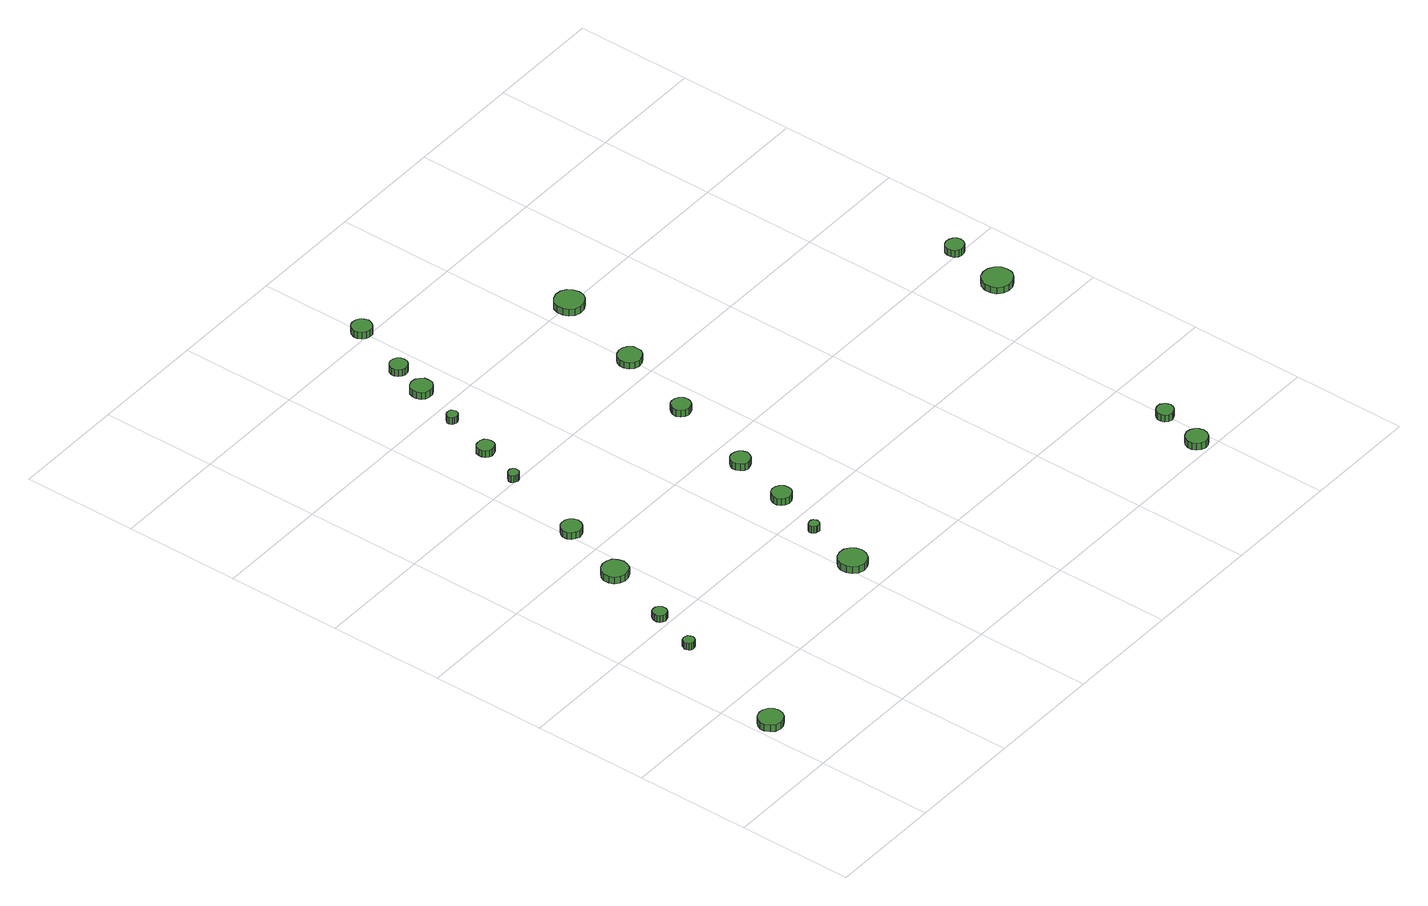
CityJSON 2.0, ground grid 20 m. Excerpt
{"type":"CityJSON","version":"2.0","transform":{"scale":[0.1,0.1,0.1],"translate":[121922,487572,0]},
"CityObjects":{
"tree1":{"type":"SolitaryVegetationObject","attributes":{"function":"something"},"geometry":[{"type":"MultiSurface","lod":"1","boundaries":[[[0,1,2,3,4,5,6,7,8,9,10,11,12,13,14]],[[15,16,17,18,19,20,21,22,23,24,25,26,27,28,29]],[[0,29,28,1]],[[1,28,27,2]],[[2,27,26,3]],[[3,26,25,4]],[[4,25,24,5]],[[5,24,23,6]],[[6,23,22,7]],[[7,22,21,8]],[[8,21,20,9]],[[9,20,19,10]],[[10,19,18,11]],[[11,18,17,12]],[[12,17,16,13]],[[13,16,15,14]],[[14,15,29,0]]]}]},
"tree2":{"type":"SolitaryVegetationObject","attributes":{"function":"something"},"geometry":[{"type":"MultiSurface","lod":"1","boundaries":[[[30,31,32,33,34,35,36,37,38,39,40,41,42,43,44]],[[45,46,47,48,49,50,51,52,53,54,55,56,57,58,59]],[[30,59,58,31]],[[31,58,57,32]],[[32,57,56,33]],[[33,56,55,34]],[[34,55,54,35]],[[35,54,53,36]],[[36,53,52,37]],[[37,52,51,38]],[[38,51,50,39]],[[39,50,49,40]],[[40,49,48,41]],[[41,48,47,42]],[[42,47,46,43]],[[43,46,45,44]],[[44,45,59,30]]]}]},
"tree3":{"type":"SolitaryVegetationObject","attributes":{"function":"something"},"geometry":[{"type":"MultiSurface","lod":"1","boundaries":[[[60,61,62,63,64,65,66,67,68,69,70,71,72,73,74]],[[75,76,77,78,79,80,81,82,83,84,85,86,87,88,89]],[[60,89,88,61]],[[61,88,87,62]],[[62,87,86,63]],[[63,86,85,64]],[[64,85,84,65]],[[65,84,83,66]],[[66,83,82,67]],[[67,82,81,68]],[[68,81,80,69]],[[69,80,79,70]],[[70,79,78,71]],[[71,78,77,72]],[[72,77,76,73]],[[73,76,75,74]],[[74,75,89,60]]]}]},
"tree4":{"type":"SolitaryVegetationObject","attributes":{"function":"something"},"geometry":[{"type":"MultiSurface","lod":"1","boundaries":[[[90,91,92,93,94,95,96,97,98,99,100,101,102,103,104]],[[105,106,107,108,109,110,111,112,113,114,115,116,117,118,119]],[[90,119,118,91]],[[91,118,117,92]],[[92,117,116,93]],[[93,116,115,94]],[[94,115,114,95]],[[95,114,113,96]],[[96,113,112,97]],[[97,112,111,98]],[[98,111,110,99]],[[99,110,109,100]],[[100,109,108,101]],[[101,108,107,102]],[[102,107,106,103]],[[103,106,105,104]],[[104,105,119,90]]]}]},
"tree5":{"type":"SolitaryVegetationObject","attributes":{"function":"something"},"geometry":[{"type":"MultiSurface","lod":"1","boundaries":[[[120,121,122,123,124,125,126,127,128,129,130,131,132,133,134]],[[135,136,137,138,139,140,141,142,143,144,145,146,147,148,149]],[[120,149,148,121]],[[121,148,147,122]],[[122,147,146,123]],[[123,146,145,124]],[[124,145,144,125]],[[125,144,143,126]],[[126,143,142,127]],[[127,142,141,128]],[[128,141,140,129]],[[129,140,139,130]],[[130,139,138,131]],[[131,138,137,132]],[[132,137,136,133]],[[133,136,135,134]],[[134,135,149,120]]]}]},
"tree6":{"type":"SolitaryVegetationObject","attributes":{"function":"something"},"geometry":[{"type":"MultiSurface","lod":"1","boundaries":[[[150,151,152,153,154,155,156,157,158,159,160,161,162,163,164]],[[165,166,167,168,169,170,171,172,173,174,175,176,177,178,179]],[[150,179,178,151]],[[151,178,177,152]],[[152,177,176,153]],[[153,176,175,154]],[[154,175,174,155]],[[155,174,173,156]],[[156,173,172,157]],[[157,172,171,158]],[[158,171,170,159]],[[159,170,169,160]],[[160,169,168,161]],[[161,168,167,162]],[[162,167,166,163]],[[163,166,165,164]],[[164,165,179,150]]]}]},
"tree7":{"type":"SolitaryVegetationObject","attributes":{"function":"something"},"geometry":[{"type":"MultiSurface","lod":"1","boundaries":[[[180,181,182,183,184,185,186,187,188,189,190,191,192,193,194]],[[195,196,197,198,199,200,201,202,203,204,205,206,207,208,209]],[[180,209,208,181]],[[181,208,207,182]],[[182,207,206,183]],[[183,206,205,184]],[[184,205,204,185]],[[185,204,203,186]],[[186,203,202,187]],[[187,202,201,188]],[[188,201,200,189]],[[189,200,199,190]],[[190,199,198,191]],[[191,198,197,192]],[[192,197,196,193]],[[193,196,195,194]],[[194,195,209,180]]]}]},
"tree8":{"type":"SolitaryVegetationObject","attributes":{"function":"something"},"geometry":[{"type":"MultiSurface","lod":"1","boundaries":[[[210,211,212,213,214,215,216,217,218,219,220,221,222,223,224]],[[225,226,227,228,229,230,231,232,233,234,235,236,237,238,239]],[[210,239,238,211]],[[211,238,237,212]],[[212,237,236,213]],[[213,236,235,214]],[[214,235,234,215]],[[215,234,233,216]],[[216,233,232,217]],[[217,232,231,218]],[[218,231,230,219]],[[219,230,229,220]],[[220,229,228,221]],[[221,228,227,222]],[[222,227,226,223]],[[223,226,225,224]],[[224,225,239,210]]]}]},
"tree9":{"type":"SolitaryVegetationObject","attributes":{"function":"something"},"geometry":[{"type":"MultiSurface","lod":"1","boundaries":[[[240,241,242,243,244,245,246,247,248,249,250,251,252,253,254]],[[255,256,257,258,259,260,261,262,263,264,265,266,267,268,269]],[[240,269,268,241]],[[241,268,267,242]],[[242,267,266,243]],[[243,266,265,244]],[[244,265,264,245]],[[245,264,263,246]],[[246,263,262,247]],[[247,262,261,248]],[[248,261,260,249]],[[249,260,259,250]],[[250,259,258,251]],[[251,258,257,252]],[[252,257,256,253]],[[253,256,255,254]],[[254,255,269,240]]]}]},
"tree10":{"type":"SolitaryVegetationObject","attributes":{"function":"something"},"geometry":[{"type":"MultiSurface","lod":"1","boundaries":[[[270,271,272,273,274,275,276,277,278,279,280,281,282,283,284]],[[285,286,287,288,289,290,291,292,293,294,295,296,297,298,299]],[[270,299,298,271]],[[271,298,297,272]],[[272,297,296,273]],[[273,296,295,274]],[[274,295,294,275]],[[275,294,293,276]],[[276,293,292,277]],[[277,292,291,278]],[[278,291,290,279]],[[279,290,289,280]],[[280,289,288,281]],[[281,288,287,282]],[[282,287,286,283]],[[283,286,285,284]],[[284,285,299,270]]]}]},
"tree11":{"type":"SolitaryVegetationObject","attributes":{"function":"something"},"geometry":[{"type":"MultiSurface","lod":"1","boundaries":[[[300,301,302,303,304,305,306,307,308,309,310,311,312,313,314]],[[315,316,317,318,319,320,321,322,323,324,325,326,327,328,329]],[[300,329,328,301]],[[301,328,327,302]],[[302,327,326,303]],[[303,326,325,304]],[[304,325,324,305]],[[305,324,323,306]],[[306,323,322,307]],[[307,322,321,308]],[[308,321,320,309]],[[309,320,319,310]],[[310,319,318,311]],[[311,318,317,312]],[[312,317,316,313]],[[313,316,315,314]],[[314,315,329,300]]]}]},
"tree12":{"type":"SolitaryVegetationObject","attributes":{"function":"something"},"geometry":[{"type":"MultiSurface","lod":"1","boundaries":[[[330,331,332,333,334,335,336,337,338,339,340,341,342,343,344]],[[345,346,347,348,349,350,351,352,353,354,355,356,357,358,359]],[[330,359,358,331]],[[331,358,357,332]],[[332,357,356,333]],[[333,356,355,334]],[[334,355,354,335]],[[335,354,353,336]],[[336,353,352,337]],[[337,352,351,338]],[[338,351,350,339]],[[339,350,349,340]],[[340,349,348,341]],[[341,348,347,342]],[[342,347,346,343]],[[343,346,345,344]],[[344,345,359,330]]]}]},
"tree13":{"type":"SolitaryVegetationObject","attributes":{"function":"something"},"geometry":[{"type":"MultiSurface","lod":"1","boundaries":[[[360,361,362,363,364,365,366,367,368,369,370,371,372,373,374]],[[375,376,377,378,379,380,381,382,383,384,385,386,387,388,389]],[[360,389,388,361]],[[361,388,387,362]],[[362,387,386,363]],[[363,386,385,364]],[[364,385,384,365]],[[365,384,383,366]],[[366,383,382,367]],[[367,382,381,368]],[[368,381,380,369]],[[369,380,379,370]],[[370,379,378,371]],[[371,378,377,372]],[[372,377,376,373]],[[373,376,375,374]],[[374,375,389,360]]]}]},
"tree14":{"type":"SolitaryVegetationObject","attributes":{"function":"something"},"geometry":[{"type":"MultiSurface","lod":"1","boundaries":[[[390,391,392,393,394,395,396,397,398,399,400,401,402,403,404]],[[405,406,407,408,409,410,411,412,413,414,415,416,417,418,419]],[[390,419,418,391]],[[391,418,417,392]],[[392,417,416,393]],[[393,416,415,394]],[[394,415,414,395]],[[395,414,413,396]],[[396,413,412,397]],[[397,412,411,398]],[[398,411,410,399]],[[399,410,409,400]],[[400,409,408,401]],[[401,408,407,402]],[[402,407,406,403]],[[403,406,405,404]],[[404,405,419,390]]]}]},
"tree15":{"type":"SolitaryVegetationObject","attributes":{"function":"something"},"geometry":[{"type":"MultiSurface","lod":"1","boundaries":[[[420,421,422,423,424,425,426,427,428,429,430,431,432,433,434]],[[435,436,437,438,439,440,441,442,443,444,445,446,447,448,449]],[[420,449,448,421]],[[421,448,447,422]],[[422,447,446,423]],[[423,446,445,424]],[[424,445,444,425]],[[425,444,443,426]],[[426,443,442,427]],[[427,442,441,428]],[[428,441,440,429]],[[429,440,439,430]],[[430,439,438,431]],[[431,438,437,432]],[[432,437,436,433]],[[433,436,435,434]],[[434,435,449,420]]]}]},
"tree16":{"type":"SolitaryVegetationObject","attributes":{"function":"something"},"geometry":[{"type":"MultiSurface","lod":"1","boundaries":[[[450,451,452,453,454,455,456,457,458,459,460,461,462,463,464]],[[465,466,467,468,469,470,471,472,473,474,475,476,477,478,479]],[[450,479,478,451]],[[451,478,477,452]],[[452,477,476,453]],[[453,476,475,454]],[[454,475,474,455]],[[455,474,473,456]],[[456,473,472,457]],[[457,472,471,458]],[[458,471,470,459]],[[459,470,469,460]],[[460,469,468,461]],[[461,468,467,462]],[[462,467,466,463]],[[463,466,465,464]],[[464,465,479,450]]]}]},
"tree17":{"type":"SolitaryVegetationObject","attributes":{"function":"something"},"geometry":[{"type":"MultiSurface","lod":"1","boundaries":[[[480,481,482,483,484,485,486,487,488,489,490,491,492,493,494]],[[495,496,497,498,499,500,501,502,503,504,505,506,507,508,509]],[[480,509,508,481]],[[481,508,507,482]],[[482,507,506,483]],[[483,506,505,484]],[[484,505,504,485]],[[485,504,503,486]],[[486,503,502,487]],[[487,502,501,488]],[[488,501,500,489]],[[489,500,499,490]],[[490,499,498,491]],[[491,498,497,492]],[[492,497,496,493]],[[493,496,495,494]],[[494,495,509,480]]]}]},
"tree18":{"type":"SolitaryVegetationObject","attributes":{"function":"something"},"geometry":[{"type":"MultiSurface","lod":"1","boundaries":[[[510,511,512,513,514,515,516,517,518,519,520,521,522,523,524]],[[525,526,527,528,529,530,531,532,533,534,535,536,537,538,539]],[[510,539,538,511]],[[511,538,537,512]],[[512,537,536,513]],[[513,536,535,514]],[[514,535,534,515]],[[515,534,533,516]],[[516,533,532,517]],[[517,532,531,518]],[[518,531,530,519]],[[519,530,529,520]],[[520,529,528,521]],[[521,528,527,522]],[[522,527,526,523]],[[523,526,525,524]],[[524,525,539,510]]]}]},
"tree19":{"type":"SolitaryVegetationObject","attributes":{"function":"something"},"geometry":[{"type":"MultiSurface","lod":"1","boundaries":[[[540,541,542,543,544,545,546,547,548,549,550,551,552,553,554]],[[555,556,557,558,559,560,561,562,563,564,565,566,567,568,569]],[[540,569,568,541]],[[541,568,567,542]],[[542,567,566,543]],[[543,566,565,544]],[[544,565,564,545]],[[545,564,563,546]],[[546,563,562,547]],[[547,562,561,548]],[[548,561,560,549]],[[549,560,559,550]],[[550,559,558,551]],[[551,558,557,552]],[[552,557,556,553]],[[553,556,555,554]],[[554,555,569,540]]]}]},
"tree20":{"type":"SolitaryVegetationObject","attributes":{"function":"something"},"geometry":[{"type":"MultiSurface","lod":"1","boundaries":[[[570,571,572,573,574,575,576,577,578,579,580,581,582,583,584]],[[585,586,587,588,589,590,591,592,593,594,595,596,597,598,599]],[[570,599,598,571]],[[571,598,597,572]],[[572,597,596,573]],[[573,596,595,574]],[[574,595,594,575]],[[575,594,593,576]],[[576,593,592,577]],[[577,592,591,578]],[[578,591,590,579]],[[579,590,589,580]],[[580,589,588,581]],[[581,588,587,582]],[[582,587,586,583]],[[583,586,585,584]],[[584,585,599,570]]]}]},
"tree21":{"type":"SolitaryVegetationObject","attributes":{"function":"something"},"geometry":[{"type":"MultiSurface","lod":"1","boundaries":[[[600,601,602,603,604,605,606,607,608,609,610,611,612,613,614]],[[615,616,617,618,619,620,621,622,623,624,625,626,627,628,629]],[[600,629,628,601]],[[601,628,627,602]],[[602,627,626,603]],[[603,626,625,604]],[[604,625,624,605]],[[605,624,623,606]],[[606,623,622,607]],[[607,622,621,608]],[[608,621,620,609]],[[609,620,619,610]],[[610,619,618,611]],[[611,618,617,612]],[[612,617,616,613]],[[613,616,615,614]],[[614,615,629,600]]]}]},
"tree22":{"type":"SolitaryVegetationObject","attributes":{"function":"something"},"geometry":[{"type":"MultiSurface","lod":"1","boundaries":[[[630,631,632,633,634,635,636,637,638,639,640,641,642,643,644]],[[645,646,647,648,649,650,651,652,653,654,655,656,657,658,659]],[[630,659,658,631]],[[631,658,657,632]],[[632,657,656,633]],[[633,656,655,634]],[[634,655,654,635]],[[635,654,653,636]],[[636,653,652,637]],[[637,652,651,638]],[[638,651,650,639]],[[639,650,649,640]],[[640,649,648,641]],[[641,648,647,642]],[[642,647,646,643]],[[643,646,645,644]],[[644,645,659,630]]]}]}
},
"vertices":[
[48,123,17],[46,132,17],[41,139,17],[33,143,17],[25,144,17],[16,141,17],[10,135,17],[6,127,17],[6,119,17],[10,111,17],[16,105,17],[25,102,17],[33,103,17],[41,107,17],[46,114,17],[46,114,4],[41,107,4],[33,103,4],[25,102,4],[16,105,4],[10,111,4],[6,119,4],[6,127,4],[10,135,4],[16,141,4],[25,144,4],[33,143,4],[41,139,4],[46,132,4],[48,123,4],
[111,341,15],[110,344,15],[108,348,15],[104,350,15],[100,350,15],[96,349,15],[94,346,15],[92,342,15],[92,339,15],[94,335,15],[96,332,15],[100,331,15],[104,331,15],[108,333,15],[110,337,15],[110,337,2],[108,333,2],[104,331,2],[100,331,2],[96,332,2],[94,335,2],[92,339,2],[92,342,2],[94,346,2],[96,349,2],[100,350,2],[104,350,2],[108,348,2],[110,344,2],[111,341,2],
[140,418,16],[139,423,16],[136,427,16],[132,430,16],[127,430,16],[122,429,16],[119,425,16],[117,421,16],[117,416,16],[119,411,16],[122,408,16],[127,406,16],[132,407,16],[136,409,16],[139,413,16],[139,413,3],[136,409,3],[132,407,3],[127,406,3],[122,408,3],[119,411,3],[117,416,3],[117,421,3],[119,425,3],[122,429,3],[127,430,3],[132,430,3],[136,427,3],[139,423,3],[140,418,3],
[190,537,17],[188,546,17],[183,554,17],[175,558,17],[166,559,17],[157,556,17],[150,550,17],[146,542,17],[146,532,17],[150,524,17],[157,518,17],[166,515,17],[175,516,17],[183,520,17],[188,528,17],[188,528,4],[183,520,4],[175,516,4],[166,515,4],[157,518,4],[150,524,4],[146,532,4],[146,542,4],[150,550,4],[157,556,4],[166,559,4],[175,558,4],[183,554,4],[188,546,4],[190,537,4],
[228,655,16],[226,662,16],[222,668,16],[216,671,16],[208,672,16],[202,670,16],[196,665,16],[193,658,16],[193,651,16],[196,644,16],[202,640,16],[208,637,16],[216,638,16],[222,642,16],[226,648,16],[226,648,3],[222,642,3],[216,638,3],[208,637,3],[202,640,3],[196,644,3],[193,651,3],[193,658,3],[196,665,3],[202,670,3],[208,672,3],[216,671,3],[222,668,3],[226,662,3],[228,655,3],
[439,263,16],[437,273,16],[431,281,16],[423,286,16],[413,287,16],[403,284,16],[396,277,16],[392,268,16],[392,258,16],[396,249,16],[403,242,16],[413,239,16],[423,240,16],[431,245,16],[437,253,16],[437,253,3],[431,245,3],[423,240,3],[413,239,3],[403,242,3],[396,249,3],[392,258,3],[392,268,3],[396,277,3],[403,284,3],[413,287,3],[423,286,3],[431,281,3],[437,273,3],[439,263,3],
[269,807,15],[269,811,15],[266,814,15],[263,816,15],[259,816,15],[256,815,15],[253,812,15],[251,809,15],[251,805,15],[253,801,15],[256,799,15],[259,798,15],[263,798,15],[266,800,15],[269,803,15],[269,803,2],[266,800,2],[263,798,2],[259,798,2],[256,799,2],[253,801,2],[251,805,2],[251,809,2],[253,812,2],[256,815,2],[259,816,2],[263,816,2],[266,814,2],[269,811,2],[269,807,2],
[300,881,16],[299,887,16],[296,892,16],[290,895,16],[284,895,16],[279,894,16],[274,890,16],[272,884,16],[272,878,16],[274,873,16],[279,869,16],[284,867,16],[290,868,16],[296,870,16],[299,875,16],[299,875,3],[296,870,3],[290,868,3],[284,867,3],[279,869,3],[274,873,3],[272,878,3],[272,884,3],[274,890,3],[279,894,3],[284,895,3],[290,895,3],[296,892,3],[299,887,3],[300,881,3],
[455,363,15],[454,366,15],[452,369,15],[449,371,15],[445,371,15],[442,370,15],[439,368,15],[437,365,15],[437,361,15],[439,358,15],[442,355,15],[445,354,15],[449,354,15],[452,356,15],[454,359,15],[454,359,2],[452,356,2],[449,354,2],[445,354,2],[442,355,2],[439,358,2],[437,361,2],[437,365,2],[439,368,2],[442,370,2],[445,371,2],[449,371,2],[452,369,2],[454,366,2],[455,363,2],
[324,969,16],[323,973,16],[321,976,16],[317,978,16],[314,978,16],[310,977,16],[307,974,16],[305,971,16],[305,967,16],[307,963,16],[310,961,16],[314,960,16],[317,960,16],[321,962,16],[323,965,16],[323,965,3],[321,962,3],[317,960,3],[314,960,3],[310,961,3],[307,963,3],[305,967,3],[305,971,3],[307,974,3],[310,977,3],[314,978,3],[317,978,3],[321,976,3],[323,973,3],[324,969,3],
[491,448,16],[490,455,16],[486,461,16],[480,464,16],[473,465,16],[466,463,16],[461,458,16],[458,452,16],[458,445,16],[461,438,16],[466,434,16],[473,432,16],[480,432,16],[486,436,16],[490,441,16],[490,441,3],[486,436,3],[480,432,3],[473,432,3],[466,434,3],[461,438,3],[458,445,3],[458,452,3],[461,458,3],[466,463,3],[473,465,3],[480,464,3],[486,461,3],[490,455,3],[491,448,3],
[358,1049,17],[357,1056,17],[352,1062,17],[346,1066,17],[338,1067,17],[331,1065,17],[325,1060,17],[322,1053,17],[322,1045,17],[325,1038,17],[331,1033,17],[338,1031,17],[346,1031,17],[352,1035,17],[357,1041,17],[357,1041,4],[352,1035,4],[346,1031,4],[338,1031,4],[331,1033,4],[325,1038,4],[322,1045,4],[322,1053,4],[325,1060,4],[331,1065,4],[338,1067,4],[346,1066,4],[352,1062,4],[357,1056,4],[358,1049,4],
[520,550,16],[518,557,16],[514,563,16],[508,566,16],[501,567,16],[495,565,16],[490,560,16],[487,554,16],[487,547,16],[490,541,16],[495,536,16],[501,534,16],[508,535,16],[514,538,16],[518,544,16],[518,544,3],[514,538,3],[508,535,3],[501,534,3],[495,536,3],[490,541,3],[487,547,3],[487,554,3],[490,560,3],[495,565,3],[501,567,3],[508,566,3],[514,563,3],[518,557,3],[520,550,3],
[376,1110,16],[375,1116,16],[371,1121,16],[366,1124,16],[359,1125,16],[354,1123,16],[349,1119,16],[346,1113,16],[346,1107,16],[349,1101,16],[354,1097,16],[359,1095,16],[366,1096,16],[371,1099,16],[375,1104,16],[375,1104,3],[371,1099,3],[366,1096,3],[359,1095,3],[354,1097,3],[349,1101,3],[346,1107,3],[346,1113,3],[349,1119,3],[354,1123,3],[359,1125,3],[366,1124,3],[371,1121,3],[375,1116,3],[376,1110,3],
[565,702,18],[564,709,18],[560,715,18],[554,718,18],[547,719,18],[541,717,18],[536,712,18],[533,706,18],[533,699,18],[536,693,18],[541,688,18],[547,686,18],[554,687,18],[560,690,18],[564,696,18],[564,696,5],[560,690,5],[554,687,5],[547,686,5],[541,688,5],[536,693,5],[533,699,5],[533,706,5],[536,712,5],[541,717,5],[547,719,5],[554,718,5],[560,715,5],[564,709,5],[565,702,5],
[416,1211,18],[414,1218,18],[410,1224,18],[404,1227,18],[397,1228,18],[390,1226,18],[385,1221,18],[382,1214,18],[382,1207,18],[385,1201,18],[390,1196,18],[397,1194,18],[404,1194,18],[410,1198,18],[414,1204,18],[414,1204,5],[410,1198,5],[404,1194,5],[397,1194,5],[390,1196,5],[385,1201,5],[382,1207,5],[382,1214,5],[385,1221,5],[390,1226,5],[397,1228,5],[404,1227,5],[410,1224,5],[414,1218,5],[416,1211,5],
[614,838,20],[613,846,20],[608,853,20],[600,857,20],[592,858,20],[584,855,20],[578,850,20],[574,842,20],[574,834,20],[578,826,20],[584,820,20],[592,818,20],[600,819,20],[608,823,20],[613,830,20],[613,830,8],[608,823,8],[600,819,8],[592,818,8],[584,820,8],[578,826,8],[574,834,8],[574,842,8],[578,850,8],[584,855,8],[592,858,8],[600,857,8],[608,853,8],[613,846,8],[614,838,8],
[666,992,23],[664,1002,23],[658,1011,23],[649,1016,23],[639,1017,23],[629,1014,23],[621,1007,23],[617,997,23],[617,987,23],[621,978,23],[629,971,23],[639,968,23],[649,969,23],[658,974,23],[664,982,23],[664,982,10],[658,974,10],[649,969,10],[639,968,10],[629,971,10],[621,978,10],[617,987,10],[617,997,10],[621,1007,10],[629,1014,10],[639,1017,10],[649,1016,10],[658,1011,10],[664,1002,10],[666,992,10],
[993,22,19],[991,30,19],[987,36,19],[980,40,19],[972,41,19],[965,38,19],[959,33,19],[956,26,19],[956,18,19],[959,11,19],[965,6,19],[972,3,19],[980,4,19],[987,8,19],[991,14,19],[991,14,6],[987,8,6],[980,4,6],[972,3,6],[965,6,6],[959,11,6],[956,18,6],[956,26,6],[959,33,6],[965,38,6],[972,41,6],[980,40,6],[987,36,6],[991,30,6],[993,22,6],
[1008,99,22],[1006,105,22],[1003,109,22],[998,113,22],[992,113,22],[986,111,22],[981,107,22],[979,102,22],[979,96,22],[981,90,22],[986,86,22],[992,84,22],[998,85,22],[1003,88,22],[1006,93,22],[1006,93,9],[1003,88,9],[998,85,9],[992,84,9],[986,86,9],[981,90,9],[979,96,9],[979,102,9],[981,107,9],[986,111,9],[992,113,9],[998,113,9],[1003,109,9],[1006,105,9],[1008,99,9],
[1110,498,29],[1108,508,29],[1101,517,29],[1092,522,29],[1082,523,29],[1071,520,29],[1063,513,29],[1059,503,29],[1059,492,29],[1063,482,29],[1071,475,29],[1082,472,29],[1092,473,29],[1101,478,29],[1108,487,29],[1108,487,17],[1101,478,17],[1092,473,17],[1082,472,17],[1071,475,17],[1063,482,17],[1059,492,17],[1059,503,17],[1063,513,17],[1071,520,17],[1082,523,17],[1092,522,17],[1101,517,17],[1108,508,17],[1110,498,17],
[1122,598,31],[1120,604,31],[1116,609,31],[1111,612,31],[1104,613,31],[1098,611,31],[1093,607,31],[1091,601,31],[1091,594,31],[1093,588,31],[1098,584,31],[1104,582,31],[1111,583,31],[1116,586,31],[1120,591,31],[1120,591,18],[1116,586,18],[1111,583,18],[1104,582,18],[1098,584,18],[1093,588,18],[1091,594,18],[1091,601,18],[1093,607,18],[1098,611,18],[1104,613,18],[1111,612,18],[1116,609,18],[1120,604,18],[1122,598,18]
]}
